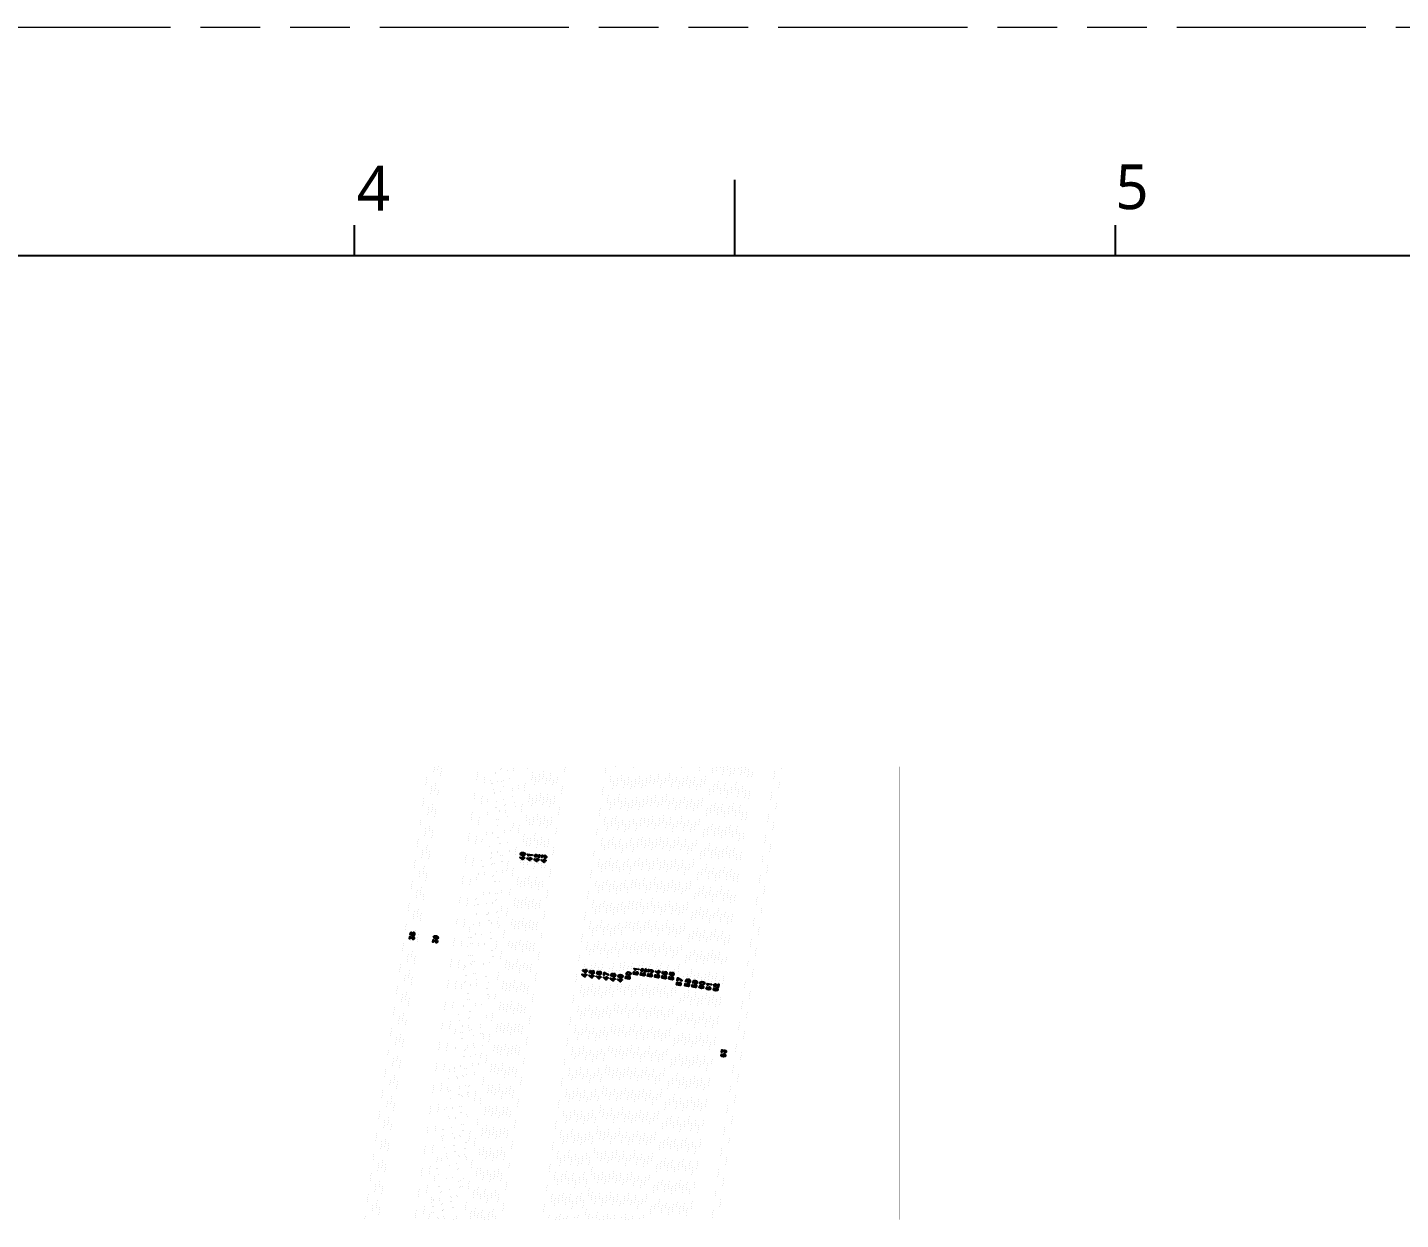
# Model space of a CAD drawing. Extents: x 150 to 463, y 50 to 272.
# Drawn here: x 276.1 to 345, y 211.8 to 271.7 of the extents above; entities that cross this region are included whole.
import ezdxf

# ---------------------------------------------------------------- set-up
doc = ezdxf.new("R2010")
doc.units = 0
doc.linetypes.add('PHANTOM', pattern=[29.5, 9.5, -1.5, 3, -1.5, 3, -1.5, 9.5])
doc.layers.get('0').update_dxf_attribs({"color": 10})
doc.layers.add('0PAPERF', color=2, linetype='PHANTOM', lineweight=5, plot=False)
doc.layers.add('b_area', color=3, linetype='Continuous')
doc.layers.add('DIM', color=3, linetype='Continuous', lineweight=5)
doc.styles.get("Standard").update_dxf_attribs({"font": 'txt.shx'})

# ---------------------------------------------------------------- blocks, each defined once
blk = doc.blocks.new('PAD_R3')
at = {"layer": 'b_area', "const_width": 0.5}
blk.add_lwpolyline([(0.25, 0, 1), (-0.25, 0, 1)], format="xyb", close=True, dxfattribs=at)

msp = doc.modelspace()

# ---------------------------------------------------------------- linework, layer by layer
for p, q in [((311.576, 260.229), (311.576, 264.047)), ((292.484, 260.229), (292.484, 261.756)), ((330.668, 260.229), (330.668, 261.756)), ((453.621, 260.229), (158.839, 260.229))]:
    msp.add_line(p, q)
at = {"layer": '0PAPERF'}
msp.add_line((463.245, 271.689), (150.056, 271.689), dxfattribs=at)
at = {"layer": 'b_area'}
for p, q in [((300.852, 230.008), (300.917, 229.955)), ((301.208, 229.959), (301.273, 229.906)), ((301.564, 229.91), (301.629, 229.857)), ((301.922, 229.872), (301.987, 229.819)), ((303.968, 224.128), (304.033, 224.074)), ((303.997, 224.336), (304.062, 224.282)), ((304.324, 224.078), (304.389, 224.024)), ((304.68, 224.028), (304.745, 223.974)), ((305.036, 223.977), (305.101, 223.924)), ((307.651, 224.284), (307.716, 224.23)), ((305.392, 223.926), (305.457, 223.873)), ((305.75, 223.88), (305.815, 223.827))]:
    msp.add_line(p, q, dxfattribs=at)
at = {"layer": 'b_area', "const_width": 0.001}
for points in [[(286.935, 211.846), (286.935, 234.579), (319.85, 234.579), (319.85, 211.846), (286.935, 211.846), (286.935, 234.579), (296.187, 234.579), (292.992, 211.846)], [(293.304, 211.846), (296.499, 234.579), (296.681, 234.579), (293.486, 211.846)], [(293.667, 211.846), (296.862, 234.579), (298.709, 234.579), (295.514, 211.846)], [(298.279, 211.846), (301.474, 234.579), (301.655, 234.579), (298.461, 211.846)], [(298.642, 211.846), (301.837, 234.579), (302.019, 234.579), (298.824, 211.846)], [(299.005, 211.846), (302.2, 234.579), (302.382, 234.579), (299.187, 211.846)], [(299.369, 211.846), (302.563, 234.579), (302.745, 234.579), (299.55, 211.846)], [(299.536, 234.384), (299.687, 233.803), (300.268, 233.953), (300.117, 234.534)], [(299.862, 211.846), (303.057, 234.579), (305.105, 234.579), (301.91, 211.846)], [(302.222, 211.846), (305.417, 234.579), (305.598, 234.579), (302.403, 211.846)], [(302.585, 211.846), (305.78, 234.579), (305.962, 234.579), (302.767, 211.846)], [(302.948, 211.846), (306.143, 234.579), (306.325, 234.579), (303.13, 211.846)], [(303.311, 211.846), (306.506, 234.579), (306.688, 234.579), (303.493, 211.846)], [(303.675, 211.846), (306.87, 234.579), (307.051, 234.579), (303.856, 211.846)], [(304.039, 211.846), (307.233, 234.579), (307.415, 234.579), (304.22, 211.846)], [(304.43, 211.846), (307.625, 234.579), (307.807, 234.579), (304.612, 211.846)], [(304.793, 211.846), (307.988, 234.579), (308.17, 234.579), (304.975, 211.846)], [(305.157, 211.846), (308.352, 234.579), (308.533, 234.579), (305.338, 211.846)], [(305.52, 211.846), (308.715, 234.579), (308.896, 234.579), (305.701, 211.846)], [(305.883, 211.846), (309.078, 234.579), (309.26, 234.579), (306.065, 211.846)], [(306.246, 211.846), (309.441, 234.579), (309.623, 234.579), (306.428, 211.846)], [(306.609, 211.846), (309.804, 234.579), (309.986, 234.579), (306.791, 211.846)], [(306.973, 211.846), (310.168, 234.579), (310.475, 234.579), (307.28, 211.846)], [(307.462, 211.846), (310.657, 234.579), (310.839, 234.579), (307.644, 211.846)], [(307.825, 211.846), (311.02, 234.579), (311.202, 234.579), (308.007, 211.846)], [(308.188, 211.846), (311.383, 234.579), (311.565, 234.579), (308.37, 211.846)], [(308.552, 211.846), (311.747, 234.579), (311.928, 234.579), (308.733, 211.846)], [(308.915, 211.846), (312.11, 234.579), (312.291, 234.579), (309.096, 211.846)], [(309.3, 211.846), (312.494, 234.579), (313.61, 234.579), (310.415, 211.846)], [(310.727, 211.846), (313.922, 234.579), (319.85, 234.579), (319.85, 211.846)], [(299.762, 233.512), (299.912, 232.932), (300.493, 233.082), (300.343, 233.663)], [(299.142, 232.732), (299.622, 232.856), (299.471, 233.437), (299.232, 233.376)], [(299.116, 232.416), (299.266, 231.835), (299.847, 231.985), (299.697, 232.566)], [(299.987, 232.641), (300.137, 232.06), (300.519, 232.159), (300.594, 232.692), (300.568, 232.791)], [(299.341, 231.544), (299.491, 230.964), (300.072, 231.114), (299.922, 231.695)], [(298.871, 230.803), (299.201, 230.888), (299.051, 231.469), (298.961, 231.446)], [(298.777, 230.133), (298.845, 229.867), (299.426, 230.017), (299.276, 230.598), (298.826, 230.482)], [(299.566, 230.673), (299.717, 230.092), (300.248, 230.23), (300.266, 230.363), (300.147, 230.823)], [(298.92, 229.576), (299.071, 228.996), (299.652, 229.146), (299.501, 229.727)], [(299.146, 228.705), (299.296, 228.124), (299.877, 228.274), (299.727, 228.855)], [(298.464, 227.909), (299.006, 228.049), (298.855, 228.63), (298.555, 228.552)], [(298.5, 227.608), (298.65, 227.028), (299.231, 227.178), (299.081, 227.759)], [(298.725, 226.737), (298.875, 226.156), (299.456, 226.306), (299.306, 226.887)], [(298.193, 225.98), (298.585, 226.081), (298.435, 226.662), (298.283, 226.623)], [(298.122, 225.475), (298.229, 225.06), (298.81, 225.21), (298.66, 225.791), (298.148, 225.658)], [(298.95, 225.866), (299.101, 225.285), (299.57, 225.406), (299.612, 225.705), (299.531, 226.016)], [(297.922, 224.05), (298.164, 224.113), (298.014, 224.694), (298.012, 224.693)], [(298.305, 224.769), (298.455, 224.188), (299.036, 224.338), (298.885, 224.919)], [(298.53, 223.898), (298.68, 223.317), (299.261, 223.467), (299.111, 224.048)], [(297.795, 223.146), (297.809, 223.091), (298.39, 223.242), (298.239, 223.823), (297.877, 223.729)], [(297.884, 222.801), (298.034, 222.22), (298.615, 222.37), (298.465, 222.951)], [(298.109, 221.93), (298.259, 221.349), (298.84, 221.499), (298.69, 222.08)], [(297.515, 221.156), (297.969, 221.274), (297.819, 221.855), (297.605, 221.799)], [(298.335, 221.058), (298.485, 220.477), (298.892, 220.583), (298.957, 221.047), (298.915, 221.209)], [(297.467, 220.817), (297.613, 220.252), (298.194, 220.402), (298.044, 220.983), (297.47, 220.835)], [(297.244, 219.227), (297.548, 219.306), (297.398, 219.887), (297.334, 219.87)], [(297.689, 219.962), (297.839, 219.381), (298.42, 219.531), (298.269, 220.112)], [(297.914, 219.09), (298.064, 218.509), (298.621, 218.653), (298.63, 218.718), (298.495, 219.241)], [(297.14, 218.488), (297.193, 218.284), (297.774, 218.434), (297.623, 219.015), (297.199, 218.905)], [(297.268, 217.994), (297.418, 217.413), (297.999, 217.563), (297.849, 218.144)], [(297.493, 217.122), (297.643, 216.541), (298.224, 216.692), (298.074, 217.273)], [(296.837, 216.333), (297.353, 216.466), (297.203, 217.047), (296.928, 216.976)], [(297.719, 216.251), (297.869, 215.67), (298.214, 215.759), (298.303, 216.389), (298.299, 216.401)], [(296.847, 216.026), (296.997, 215.445), (297.578, 215.595), (297.428, 216.176)], [(296.566, 214.404), (296.932, 214.498), (296.782, 215.079), (296.656, 215.047)], [(297.073, 215.154), (297.223, 214.573), (297.804, 214.724), (297.653, 215.305)], [(297.298, 214.283), (297.448, 213.702), (297.943, 213.83), (297.975, 214.06), (297.879, 214.433)], [(296.485, 213.83), (296.577, 213.477), (297.158, 213.627), (297.007, 214.208), (296.521, 214.082)], [(296.652, 213.186), (296.802, 212.605), (297.383, 212.756), (297.233, 213.337)]]:
    msp.add_lwpolyline(points, close=True, dxfattribs=at)
for points in [[(295.904, 211.846), (299.098, 234.579), (300.416, 234.579), (300.558, 234.028), (300.79, 234.088), (300.859, 234.579), (301.162, 234.579), (297.967, 211.846), (297.459, 211.846)], [(299.278, 233.697), (299.396, 233.728), (299.322, 234.014)], [(299.322, 234.014), (299.278, 233.697)], [(300.745, 233.767), (300.633, 233.738)], [(300.633, 233.738), (300.703, 233.468)], [(300.703, 233.468), (300.745, 233.767)], [(300.212, 231.77), (300.363, 231.189), (300.383, 231.194), (300.474, 231.837)], [(300.474, 231.837), (300.212, 231.77)], [(299.792, 229.802), (299.942, 229.221), (300.112, 229.265), (300.203, 229.908)], [(300.203, 229.908), (299.792, 229.802)], [(298.6, 228.874), (298.78, 228.92), (298.668, 229.356)], [(298.668, 229.356), (298.6, 228.874)], [(299.371, 227.834), (299.521, 227.253), (299.841, 227.336), (299.931, 227.979)], [(299.931, 227.979), (299.371, 227.834)], [(299.796, 227.014), (299.596, 226.962)], [(299.596, 226.962), (299.721, 226.481)], [(299.721, 226.481), (299.796, 227.014)], [(299.176, 224.994), (299.326, 224.414), (299.434, 224.441), (299.525, 225.085)], [(299.525, 225.085), (299.176, 224.994)], [(298.755, 223.026), (298.905, 222.446), (299.163, 222.512), (299.253, 223.155)], [(299.253, 223.155), (298.755, 223.026)], [(297.651, 222.121), (297.744, 222.145), (297.686, 222.369)], [(297.686, 222.369), (297.651, 222.121)], [(299.118, 222.191), (298.981, 222.155)], [(298.981, 222.155), (299.066, 221.823)], [(299.066, 221.823), (299.118, 222.191)], [(298.56, 220.187), (298.71, 219.606), (298.756, 219.618), (298.847, 220.261)], [(298.847, 220.261), (298.56, 220.187)], [(298.139, 218.219), (298.289, 217.638), (298.485, 217.689), (298.576, 218.332)], [(298.576, 218.332), (298.139, 218.219)], [(296.973, 217.298), (297.128, 217.338), (297.031, 217.712)], [(297.031, 217.712), (296.973, 217.298)], [(298.169, 215.438), (297.944, 215.38)], [(297.944, 215.38), (298.084, 214.837)], [(298.084, 214.837), (298.169, 215.438)], [(296.295, 212.474), (296.512, 212.53), (296.376, 213.054)], [(296.376, 213.054), (296.295, 212.474)], [(297.523, 213.412), (297.674, 212.831), (297.807, 212.865), (297.898, 213.508)], [(297.898, 213.508), (297.523, 213.412)], [(297.459, 211.846), (297.608, 211.884), (297.458, 212.465), (296.877, 212.315), (296.999, 211.846)], [(296.999, 211.846), (296.689, 211.846), (296.587, 212.24), (296.25, 212.153), (296.207, 211.846), (295.904, 211.846)]]:
    msp.add_lwpolyline(points, dxfattribs=at)
at = {"layer": 'b_area'}
for points in [[(301.046, 230.168, -0.401574), (300.817, 230.174), (300.811, 230.201, -0.09746), (300.811, 230.207)], [(300.811, 230.207, -0.384843), (300.959, 230.27, -0.47451), (301.046, 230.168)], [(301.173, 230.162, -0.703078), (301.186, 230.187), (301.394, 230.158, -1), (301.39, 230.128), (301.222, 230.152)], [(301.522, 230.101, -0.687973), (301.634, 230.158), (301.661, 230.137, -0.051278), (301.663, 230.135), (301.729, 230.061)], [(301.232, 230.13, -1.522477), (301.197, 230.135), (301.173, 230.162)], [(301.222, 230.152, -0.07181), (301.224, 230.148), (301.232, 230.13)], [(301.579, 230.043, -0.325508), (301.523, 230.093, -0.1371), (301.522, 230.101)], [(301.556, 230.126, 0.570256), (301.584, 230.072, -1), (301.579, 230.043)], [(301.729, 230.061), (301.741, 230.148, -1), (301.77, 230.143), (301.754, 230.025, -0.647358), (301.727, 230.017), (301.641, 230.114, 0.340926), (301.556, 230.126)], [(301.876, 230.037), (301.889, 230.13, -0.603455), (301.914, 230.139), (301.965, 230.095, -1.205811), (302.082, 229.985)], [(301.915, 230.099), (301.906, 230.032, -1), (301.876, 230.037)], [(302.073, 230.09, 0.372856), (301.994, 230.085), (301.991, 230.064, -0.603455), (301.966, 230.055), (301.915, 230.099)], [(302.082, 229.985), (302.061, 229.979, -1), (302.053, 230.008, 0.637678), (302.073, 230.09)], [(295.238, 225.951), (295.251, 226.044, -0.603455), (295.276, 226.053), (295.327, 226.009, -1.209461), (295.443, 225.899)], [(295.368, 226.145, -0.644263), (295.271, 226.179, -0.099457), (295.271, 226.185)], [(295.356, 226.21, 0.610179), (295.305, 226.211), (295.301, 226.183)], [(296.444, 226.028, -0.374445), (296.588, 226.083, -0.585403), (296.665, 225.956, -0.205627), (296.656, 225.949), (296.635, 225.944)], [(296.596, 226.049, -0.595793), (296.523, 225.95, -0.357795), (296.445, 226.022, -0.09746), (296.444, 226.028)], [(296.635, 225.944, -1.486735), (296.642, 225.977, 0.77583), (296.596, 226.049)], [(295.277, 226.013), (295.267, 225.947, -1), (295.238, 225.951)], [(295.435, 226.005, 0.373087), (295.356, 225.999), (295.353, 225.978, -0.603455), (295.328, 225.969), (295.277, 226.013)], [(295.443, 225.899), (295.422, 225.894, -1), (295.415, 225.923, 0.637625), (295.435, 226.005)], [(296.41, 225.786), (296.423, 225.879, -0.603455), (296.448, 225.888), (296.499, 225.844, -1.209461), (296.616, 225.734)], [(296.449, 225.848), (296.44, 225.781, -1), (296.41, 225.786)], [(296.607, 225.84, 0.373087), (296.528, 225.834), (296.525, 225.813, -0.603455), (296.5, 225.804), (296.449, 225.848)], [(296.616, 225.734), (296.595, 225.728, -1), (296.587, 225.757, 0.637625), (296.607, 225.84)], [(304.278, 224.242), (304.29, 224.327, -1), (304.32, 224.323), (304.31, 224.251), (304.354, 224.241, -0.523102), (304.434, 224.339)], [(304.475, 224.296, 0.82018), (304.392, 224.229, -0.738814), (304.377, 224.204), (304.29, 224.225, -0.393889), (304.278, 224.242)], [(304.463, 224.185, -1), (304.455, 224.214, 0.637678), (304.475, 224.296)], [(304.878, 224.201, -0.42081), (304.647, 224.202), (304.641, 224.229, -0.09746), (304.64, 224.234)], [(304.688, 224.294, -1.487019), (304.681, 224.261, 0.775121), (304.727, 224.188)], [(304.988, 224.125), (305.005, 224.243, -0.542646), (305.028, 224.254), (305.223, 224.14, -1), (305.208, 224.114), (305.032, 224.217)], [(305.032, 224.217), (305.018, 224.12, -1), (304.988, 224.125)], [(305.448, 224.077, -0.644263), (305.35, 224.111, -0.099457), (305.35, 224.117)], [(305.436, 224.142, 0.610179), (305.384, 224.143), (305.38, 224.115)], [(305.709, 224.079, -0.374445), (305.853, 224.134, -0.585403), (305.93, 224.008, -0.205627), (305.921, 224), (305.9, 223.995)], [(305.861, 224.1, -0.595793), (305.788, 224.001, -0.357795), (305.709, 224.073, -0.09746), (305.709, 224.079)], [(305.9, 223.995, -1.486735), (305.907, 224.028, 0.77583), (305.861, 224.1)], [(306.084, 223.962), (306.096, 224.047, -1), (306.126, 224.042), (306.116, 223.971), (306.16, 223.96, -0.523827), (306.24, 224.058)], [(306.281, 224.016, 0.820255), (306.198, 223.949, -0.738814), (306.183, 223.924), (306.096, 223.945, -0.393889), (306.084, 223.962)], [(306.118, 224.204, -0.384843), (306.266, 224.267, -0.47451), (306.354, 224.165)], [(306.354, 224.165, -0.401574), (306.125, 224.171), (306.118, 224.198, -0.09746), (306.118, 224.204)], [(306.269, 223.905, -1), (306.261, 223.933, 0.637625), (306.281, 224.016)], [(306.478, 224.18), (306.49, 224.265, -1), (306.52, 224.261), (306.51, 224.189), (306.554, 224.179, -0.523827), (306.634, 224.276)], [(306.675, 224.234, 0.820255), (306.592, 224.167, -0.738814), (306.577, 224.142), (306.49, 224.163, -0.393889), (306.478, 224.18)], [(306.518, 224.427, -0.703078), (306.531, 224.452), (306.739, 224.422, -1), (306.735, 224.393), (306.567, 224.416)], [(306.577, 224.394, -1.522477), (306.542, 224.399), (306.518, 224.427)], [(306.567, 224.416, -0.07181), (306.569, 224.413), (306.577, 224.394)], [(306.663, 224.123, -1), (306.655, 224.152, 0.637625), (306.675, 224.234)], [(306.834, 224.131), (306.846, 224.215, -1), (306.876, 224.211), (306.866, 224.14), (306.91, 224.129, -0.523827), (306.99, 224.227)], [(307.031, 224.184, 0.820255), (306.948, 224.117, -0.738814), (306.933, 224.093), (306.846, 224.114, -0.393889), (306.834, 224.131)], [(306.867, 224.364, -0.687973), (306.979, 224.422), (307.006, 224.401, -0.051278), (307.008, 224.399), (307.074, 224.325)], [(306.925, 224.306, -0.325508), (306.868, 224.356, -0.1371), (306.867, 224.364)], [(306.901, 224.39, 0.570256), (306.929, 224.336, -1), (306.925, 224.306)], [(307.074, 224.325), (307.086, 224.411, -1), (307.115, 224.407), (307.099, 224.288, -0.647358), (307.072, 224.281), (306.987, 224.378, 0.340926), (306.901, 224.39)], [(307.019, 224.073, -1), (307.011, 224.102, 0.637625), (307.031, 224.184)], [(307.388, 224.135, 0.820255), (307.305, 224.068, -0.738814), (307.29, 224.044), (307.202, 224.065, -0.393889), (307.191, 224.081)], [(307.191, 224.081), (307.202, 224.166, -1), (307.232, 224.162), (307.222, 224.091), (307.266, 224.08, -0.523827), (307.346, 224.178)], [(307.22, 224.289), (307.233, 224.383, -0.603455), (307.258, 224.392), (307.309, 224.348, -1.205811), (307.426, 224.238)], [(307.259, 224.351), (307.249, 224.285, -1), (307.22, 224.289)], [(307.417, 224.343, 0.372856), (307.338, 224.338), (307.335, 224.316, -0.603455), (307.31, 224.307), (307.259, 224.351)], [(307.375, 224.024, -1), (307.367, 224.053, 0.637625), (307.388, 224.135)], [(307.426, 224.238), (307.405, 224.232, -1), (307.397, 224.261, 0.637678), (307.417, 224.343)], [(307.547, 224.032), (307.559, 224.117, -1), (307.588, 224.113), (307.578, 224.041), (307.623, 224.031, -0.523827), (307.703, 224.129)], [(307.744, 224.086, 0.820255), (307.661, 224.019, -0.738814), (307.646, 223.994), (307.559, 224.015, -0.393889), (307.547, 224.032)], [(307.732, 223.975, -1), (307.724, 224.004, 0.637625), (307.744, 224.086)], [(307.903, 223.984), (307.915, 224.069, -1), (307.945, 224.065), (307.935, 223.993), (307.979, 223.983, -0.523827), (308.059, 224.08)], [(308.1, 224.038, 0.820255), (308.017, 223.971, -0.738814), (308.002, 223.946), (307.915, 223.967, -0.393889), (307.903, 223.984)], [(307.932, 224.192), (307.944, 224.277, -1), (307.974, 224.273), (307.964, 224.201), (308.008, 224.191, -0.523102), (308.088, 224.288)], [(308.13, 224.246, 0.82018), (308.047, 224.179, -0.738814), (308.032, 224.154), (307.944, 224.175, -0.393889), (307.932, 224.192)], [(308.088, 223.927, -1), (308.08, 223.956, 0.637625), (308.1, 224.038)], [(308.117, 224.135, -1), (308.109, 224.164, 0.637678), (308.13, 224.246)], [(308.259, 223.934), (308.271, 224.019, -1), (308.301, 224.014), (308.291, 223.943), (308.335, 223.933, -0.523827), (308.415, 224.03)], [(308.457, 223.988, 0.820255), (308.373, 223.921, -0.738814), (308.358, 223.896), (308.271, 223.917, -0.393889), (308.259, 223.934)], [(308.532, 224.151, -0.42081), (308.301, 224.152), (308.295, 224.178, -0.09746), (308.295, 224.184)], [(308.342, 224.243, -1.487019), (308.335, 224.21, 0.775121), (308.381, 224.138)], [(308.444, 223.877, -1), (308.436, 223.906, 0.637625), (308.457, 223.988)], [(308.673, 223.843), (308.69, 223.961, -0.542646), (308.712, 223.972), (308.908, 223.858, -1), (308.893, 223.832), (308.716, 223.935)], [(308.646, 223.652), (308.658, 223.737, -1), (308.688, 223.732), (308.678, 223.661), (308.722, 223.65, -0.523827), (308.802, 223.748)], [(308.843, 223.706, 0.820255), (308.76, 223.638, -0.738814), (308.745, 223.614), (308.658, 223.635, -0.393889), (308.646, 223.652)], [(308.716, 223.935), (308.703, 223.838, -1), (308.673, 223.843)], [(308.831, 223.594, -1), (308.823, 223.623, 0.637625), (308.843, 223.706)], [(309.064, 223.593), (309.076, 223.678, -1), (309.106, 223.674), (309.096, 223.602), (309.14, 223.592, -0.523827), (309.22, 223.689)], [(309.261, 223.647, 0.820255), (309.178, 223.58, -0.738814), (309.163, 223.555), (309.076, 223.576, -0.393889), (309.064, 223.593)], [(309.195, 223.787, -0.644263), (309.097, 223.821, -0.099457), (309.097, 223.827)], [(309.182, 223.852, 0.610179), (309.131, 223.853), (309.127, 223.825)], [(309.249, 223.536, -1), (309.241, 223.565, 0.637625), (309.261, 223.647)], [(309.42, 223.543), (309.432, 223.628, -1), (309.462, 223.624), (309.452, 223.552), (309.496, 223.542, -0.523827), (309.576, 223.639)], [(309.617, 223.597, 0.820255), (309.534, 223.53, -0.738814), (309.519, 223.505), (309.432, 223.526, -0.393889), (309.42, 223.543)], [(309.454, 223.785, -0.374445), (309.598, 223.84, -0.585403), (309.675, 223.714, -0.205627), (309.666, 223.706), (309.645, 223.701)], [(309.606, 223.806, -0.595793), (309.533, 223.707, -0.357795), (309.455, 223.779, -0.09746), (309.454, 223.785)], [(309.605, 223.486, -1), (309.597, 223.515, 0.637625), (309.617, 223.597)], [(309.645, 223.701, -1.486735), (309.652, 223.734, 0.77583), (309.606, 223.806)], [(310.018, 223.49, -0.420909), (309.787, 223.491), (309.781, 223.517, -0.097561), (309.781, 223.523)], [(309.809, 223.723, -0.384843), (309.957, 223.786, -0.47451), (310.044, 223.684)], [(310.044, 223.684, -0.401574), (309.815, 223.69), (309.809, 223.717, -0.09746), (309.809, 223.723)], [(309.828, 223.582, -1.486924), (309.821, 223.549, 0.775171), (309.868, 223.477)], [(310.372, 223.424, -0.420909), (310.141, 223.425), (310.135, 223.452, -0.097561), (310.135, 223.458)], [(310.182, 223.517, -1.486924), (310.175, 223.484, 0.775171), (310.222, 223.411)], [(310.169, 223.662, -0.703078), (310.182, 223.687), (310.39, 223.658, -1), (310.386, 223.628), (310.218, 223.652)], [(310.227, 223.63, -1.522477), (310.193, 223.634), (310.169, 223.662)], [(310.218, 223.652, -0.07181), (310.22, 223.648), (310.227, 223.63)], [(310.729, 223.375, -0.420909), (310.497, 223.376), (310.491, 223.403, -0.097561), (310.491, 223.408)], [(310.518, 223.6, -0.687973), (310.629, 223.657), (310.657, 223.636, -0.051278), (310.659, 223.634), (310.724, 223.56)], [(310.575, 223.541, -0.325508), (310.519, 223.592, -0.1371), (310.518, 223.6)], [(310.539, 223.467, -1.486924), (310.532, 223.434, 0.775171), (310.578, 223.362)], [(310.552, 223.625, 0.570256), (310.579, 223.571, -1), (310.575, 223.541)], [(310.724, 223.56), (310.736, 223.647, -1), (310.766, 223.642), (310.749, 223.523, -0.647358), (310.723, 223.516), (310.637, 223.613, 0.340926), (310.552, 223.625)], [(311.114, 220.06, -0.420909), (310.883, 220.061), (310.877, 220.087, -0.097561), (310.877, 220.093)], [(310.9, 220.259), (310.913, 220.352, -0.603455), (310.938, 220.361), (310.989, 220.317, -1.205811), (311.106, 220.207)], [(310.939, 220.321), (310.93, 220.254, -1), (310.9, 220.259)], [(310.925, 220.152, -1.486924), (310.918, 220.119, 0.775171), (310.964, 220.046)], [(311.097, 220.312, 0.372856), (311.018, 220.307), (311.015, 220.286, -0.603455), (310.99, 220.277), (310.939, 220.321)], [(311.106, 220.207), (311.085, 220.201, -1), (311.077, 220.23, 0.637678), (311.097, 220.312)]]:
    msp.add_lwpolyline(points, format="xyb", dxfattribs=at)
for points in [[(300.841, 230.205), (300.845, 230.186, 0.272336), (301.009, 230.163, 0.311889), (301.016, 230.211, 0.272434), (300.852, 230.234), (300.842, 230.217)], [(300.792, 230.019, -0.76656), (300.803, 230.045), (300.927, 230.028), (300.931, 230.056, -1), (300.96, 230.051), (300.957, 230.024), (301.011, 230.016, -1), (301.007, 229.987), (300.952, 229.994), (300.942, 229.924, -0.594153), (300.918, 229.915)], [(301.148, 229.969, -0.76656), (301.159, 229.996), (301.283, 229.979), (301.287, 230.006, -1), (301.317, 230.002), (301.313, 229.975), (301.367, 229.967, -1), (301.363, 229.937), (301.309, 229.945), (301.299, 229.875, -0.594153), (301.274, 229.866)], [(301.504, 229.921, -0.76656), (301.516, 229.948), (301.639, 229.93), (301.643, 229.958, -1), (301.673, 229.954), (301.669, 229.926), (301.724, 229.918, -1), (301.719, 229.889), (301.665, 229.896), (301.655, 229.826, -0.594153), (301.63, 229.817)], [(301.862, 229.883, -0.76656), (301.873, 229.909), (301.997, 229.892), (302.001, 229.919, -1), (302.031, 229.915), (302.027, 229.888), (302.081, 229.88, -1), (302.077, 229.85), (302.023, 229.858), (302.013, 229.788, -0.594153), (301.988, 229.779)], [(303.908, 224.138, -0.76656), (303.919, 224.165), (304.043, 224.147), (304.047, 224.175, -1), (304.077, 224.171), (304.073, 224.143), (304.127, 224.136, -1), (304.123, 224.106), (304.069, 224.114), (304.059, 224.044, -0.594153), (304.034, 224.034)], [(303.937, 224.346, -0.760599), (303.949, 224.373), (304.072, 224.355), (304.076, 224.383, -1), (304.106, 224.379), (304.102, 224.351), (304.157, 224.344, -1), (304.152, 224.314), (304.098, 224.322), (304.088, 224.252, -0.588818), (304.064, 224.242)], [(304.264, 224.088, -0.76656), (304.276, 224.115), (304.399, 224.097), (304.403, 224.125, -1), (304.433, 224.121), (304.429, 224.093), (304.484, 224.086, -1), (304.479, 224.056), (304.425, 224.064), (304.415, 223.994, -0.594153), (304.39, 223.984)], [(304.62, 224.038, -0.76656), (304.632, 224.065), (304.756, 224.047), (304.759, 224.075, -1), (304.789, 224.071), (304.785, 224.043), (304.84, 224.036, -1), (304.836, 224.006), (304.781, 224.013), (304.771, 223.943, -0.594153), (304.747, 223.934)], [(304.976, 223.988, -0.76656), (304.988, 224.014), (305.112, 223.997), (305.116, 224.025, -1), (305.145, 224.02), (305.141, 223.993), (305.196, 223.985, -1), (305.192, 223.955), (305.137, 223.963), (305.127, 223.893, -0.594153), (305.103, 223.884)], [(305.333, 223.937, -0.76656), (305.344, 223.964), (305.468, 223.946), (305.472, 223.974, -1), (305.501, 223.97), (305.497, 223.942), (305.552, 223.934, -1), (305.548, 223.905), (305.493, 223.912), (305.483, 223.842, -0.594153), (305.459, 223.833)], [(306.148, 224.202), (306.153, 224.183, 0.272336), (306.317, 224.16, 0.311889), (306.324, 224.208, 0.272434), (306.159, 224.231), (306.15, 224.214)], [(307.591, 224.294, -0.760599), (307.603, 224.321), (307.726, 224.303), (307.73, 224.331, -1), (307.76, 224.327), (307.756, 224.299), (307.81, 224.291, -1), (307.806, 224.262), (307.752, 224.269), (307.742, 224.199, -0.588818), (307.718, 224.19)], [(305.69, 223.891, -0.76656), (305.701, 223.918), (305.825, 223.9), (305.829, 223.928, -1), (305.859, 223.924), (305.855, 223.896), (305.909, 223.888, -1), (305.905, 223.859), (305.851, 223.866), (305.841, 223.796, -0.594153), (305.816, 223.787)], [(309.839, 223.721), (309.843, 223.702, 0.272336), (310.008, 223.679, 0.311889), (310.014, 223.727, 0.272434), (309.85, 223.75), (309.84, 223.733)]]:
    msp.add_lwpolyline(points, format="xyb", close=True, dxfattribs=at)
for points in [[(300.917, 229.955), (300.923, 229.998), (300.852, 230.008)], [(301.273, 229.906), (301.279, 229.949), (301.208, 229.959)], [(301.629, 229.857), (301.635, 229.9), (301.564, 229.91)], [(301.987, 229.819), (301.993, 229.862), (301.922, 229.872)], [(304.033, 224.074), (304.039, 224.118), (303.968, 224.128)], [(304.062, 224.282), (304.068, 224.326), (303.997, 224.336)], [(304.389, 224.024), (304.395, 224.068), (304.324, 224.078)], [(304.745, 223.974), (304.751, 224.018), (304.68, 224.028)], [(305.101, 223.924), (305.107, 223.967), (305.036, 223.977)], [(307.716, 224.23), (307.722, 224.274), (307.651, 224.284)], [(305.457, 223.873), (305.464, 223.916), (305.392, 223.926)], [(305.815, 223.827), (305.821, 223.87), (305.75, 223.88)]]:
    msp.add_lwpolyline(points, dxfattribs=at)
for centre, radius in [((295.436, 226.178), 0.0464), ((296.524, 226.02), 0.0449), ((304.799, 224.217), 0.0449), ((305.516, 224.11), 0.0464), ((305.789, 224.071), 0.0449), ((308.454, 224.167), 0.0449), ((309.263, 223.82), 0.0464), ((309.534, 223.777), 0.0449), ((309.94, 223.506), 0.0449), ((310.294, 223.44), 0.0449), ((310.65, 223.391), 0.0449), ((311.036, 220.076), 0.0449)]:
    msp.add_circle(centre, radius, dxfattribs=at)
for centre, radius, start, end in [((295.331, 226.193), 0.0611, 36.41561, 187.7409), ((295.33, 226.192), 0.0311, 196.18124, 35.17796), ((295.439, 226.178), 0.0781, 205.0375, 138.96054), ((304.438, 224.26), 0.0789, 288.55135, 92.935), ((304.699, 224.236), 0.059, 100.91944, 181.21195), ((304.791, 224.218), 0.07, 82.16664, 205.31181), ((304.802, 224.211), 0.0765, 352.76444, 91.5131), ((305.411, 224.125), 0.0611, 36.41561, 187.7409), ((305.41, 224.124), 0.0311, 196.18124, 35.17796), ((305.519, 224.11), 0.0781, 205.0375, 138.96054), ((306.244, 223.979), 0.079, 288.5639, 92.74898), ((306.638, 224.198), 0.079, 288.5639, 92.74898), ((306.994, 224.148), 0.079, 288.5639, 92.74898), ((307.35, 224.099), 0.079, 288.5639, 92.74898), ((307.706, 224.05), 0.079, 288.5639, 92.74898), ((308.063, 224.001), 0.079, 288.5639, 92.74898), ((308.092, 224.209), 0.0789, 288.55135, 92.935), ((308.354, 224.185), 0.059, 100.91944, 181.21195), ((308.445, 224.168), 0.07, 82.16664, 205.31181), ((308.419, 223.951), 0.079, 288.5639, 92.74898), ((308.456, 224.16), 0.0765, 352.76444, 91.5131), ((308.806, 223.669), 0.079, 288.5639, 92.74898), ((309.158, 223.835), 0.0611, 36.41561, 187.7409), ((309.157, 223.834), 0.0311, 196.18124, 35.17796), ((309.266, 223.82), 0.0781, 205.0375, 138.96054), ((309.224, 223.611), 0.079, 288.5639, 92.74898), ((309.58, 223.561), 0.079, 288.5639, 92.74898), ((309.84, 223.524), 0.059, 100.96824, 181.14725), ((309.931, 223.506), 0.07, 82.17229, 205.30053), ((309.942, 223.499), 0.0765, 352.74864, 91.52838), ((310.194, 223.459), 0.059, 100.96824, 181.14725), ((310.285, 223.441), 0.07, 82.17229, 205.30053), ((310.296, 223.434), 0.0765, 352.74864, 91.52838), ((310.55, 223.41), 0.059, 100.96824, 181.14725), ((310.641, 223.392), 0.07, 82.17229, 205.30053), ((310.653, 223.385), 0.0765, 352.74864, 91.52838), ((310.936, 220.094), 0.059, 100.96824, 181.14725), ((311.027, 220.076), 0.07, 82.17229, 205.30053), ((311.039, 220.069), 0.0765, 352.74864, 91.52838)]:
    msp.add_arc(centre, radius, start, end, dxfattribs=at)

# ---------------------------------------------------------------- block references
at = {"layer": 'b_area', "xscale": 0.001, "yscale": 0.001}
for p in [(299.278, 233.697), (299.278, 233.697), (299.322, 234.014), (299.322, 234.014), (300.633, 233.738), (300.633, 233.738), (300.745, 233.767), (300.745, 233.767), (300.703, 233.468), (300.703, 233.468), (300.212, 231.77), (300.212, 231.77), (300.474, 231.837), (300.474, 231.837), (299.792, 229.802), (299.792, 229.802), (300.203, 229.908), (300.203, 229.908), (298.6, 228.874), (298.6, 228.874), (298.668, 229.356), (298.668, 229.356), (299.371, 227.834), (299.371, 227.834), (299.931, 227.979), (299.931, 227.979), (299.596, 226.962), (299.596, 226.962), (299.796, 227.014), (299.796, 227.014), (299.721, 226.481), (299.721, 226.481), (299.176, 224.994), (299.176, 224.994), (299.525, 225.085), (299.525, 225.085), (298.755, 223.026), (298.755, 223.026), (299.253, 223.155), (299.253, 223.155), (297.651, 222.121), (297.651, 222.121), (297.686, 222.369), (297.686, 222.369), (298.981, 222.155), (298.981, 222.155), (299.118, 222.191), (299.118, 222.191), (299.066, 221.823), (299.066, 221.823), (298.56, 220.187), (298.56, 220.187), (298.847, 220.261), (298.847, 220.261), (298.139, 218.219), (298.139, 218.219), (298.576, 218.332), (298.576, 218.332), (296.973, 217.298), (296.973, 217.298), (297.031, 217.712), (297.031, 217.712), (297.944, 215.38), (297.944, 215.38), (298.169, 215.438), (298.169, 215.438), (298.084, 214.837), (298.084, 214.837), (296.376, 213.054), (296.376, 213.054), (297.523, 213.412), (297.523, 213.412), (297.898, 213.508), (297.898, 213.508), (296.295, 212.474), (296.295, 212.474), (295.904, 211.846), (295.904, 211.846), (296.999, 211.846), (296.999, 211.846), (297.459, 211.846), (297.459, 211.846)]:
    msp.add_blockref('PAD_R3', p, dxfattribs=at)

# ---------------------------------------------------------------- texts
at = {"layer": 'DIM', "char_height": 2.24088, "width": 1.36432, "attachment_point": 1}
for s, insert in [('{\\fMicrosoft JhengHei|b0|i0|c136|p0;\\C0;4}', (292.596, 264.733)), ('{\\fMicrosoft JhengHei|b0|i0|c136|p0;\\C0;5}', (330.668, 264.809))]:
    msp.add_mtext(s, dxfattribs=dict(at, insert=insert))

doc.saveas('drawing.dxf')
